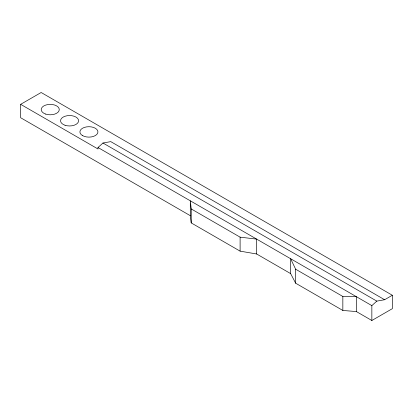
<?xml version="1.0" encoding="UTF-8"?>
<svg xmlns="http://www.w3.org/2000/svg" width="413" height="413" viewBox="0 0 413 413"><rect width="100%" height="100%" fill="white"/><g stroke="black" fill="none" stroke-linecap="round" stroke-linejoin="round"><path stroke-width="0.62" d="M290.628 273.602L256.649 253.99L240.108 251.14L191.224 222.912L190.3 215.679L20.65 117.736L20.65 104.334L98.005 149L98.005 147.524L102.971 143.017L110.772 141.628L384.617 299.73L392.35 295.264L392.35 308.666L371.85 320.498L356.378 311.567L342.842 310.452L295.656 283.204L290.628 273.602L290.628 258.729L295.656 269.224L295.656 283.204M371.85 320.498L371.85 305.625L376.816 301.118L384.617 299.73M20.65 104.334L41.15 92.502L392.35 295.264M295.656 269.224L342.842 296.467L356.378 296.694L356.378 311.567M190.3 215.679L190.3 200.806L191.224 208.932L240.108 237.155L256.649 239.117L256.649 253.99M102.971 143.017L376.816 301.118M98.005 147.524L371.85 305.625M342.842 296.467L342.842 310.452M240.108 237.155L240.108 251.14M191.224 208.932L191.224 222.912M82.538 135.598A9.024 5.209 0 0 0 97.633 133.265A9.024 5.209 0 0 0 86.58 126.884A9.024 5.209 0 0 0 82.538 135.598M45.724 114.096A9.024 5.209 0 0 0 59.265 109.584A9.024 5.209 0 0 0 45.724 105.072A9.024 5.209 0 0 0 45.724 114.096M65.063 125.263A9.024 5.209 0 0 0 78.604 120.751A9.024 5.209 0 0 0 65.063 116.239A9.024 5.209 0 0 0 65.063 125.263"/></g></svg>
